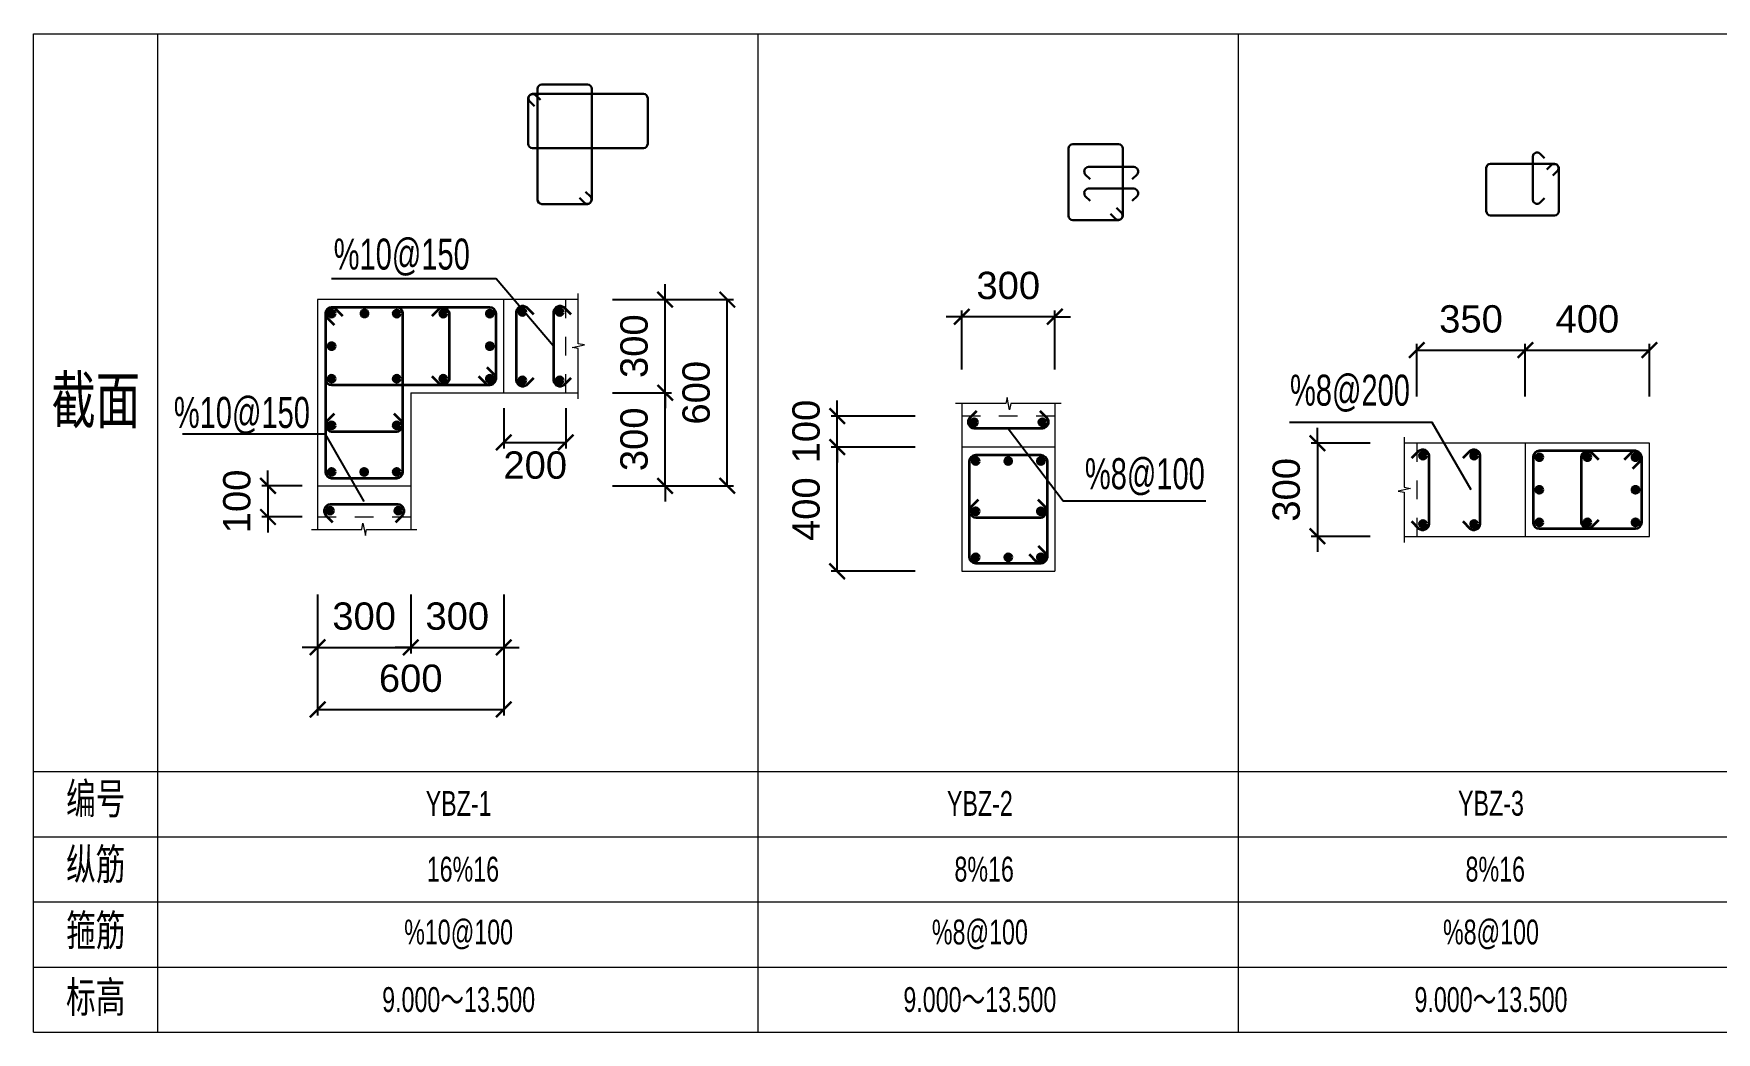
# Model space of a CAD drawing. Header units: millimetres. Extents: x -3831 to 465700, y 39900 to 106100.
# Drawn here: x 216561 to 221984, y 39900 to 43116 of the extents above; entities that cross this region are included whole.
import ezdxf

# ---------------------------------------------------------------- set-up
doc = ezdxf.new("R2010")
doc.units = ezdxf.units.MM
doc.linetypes.add('线型7', pattern=[120.000008, -30.000002, 60.000004, -30.000002])
for name, color, linetype, lineweight in [('S_EdgeMemberLongiBar', 1, 'Continuous', 50), ('S_EdgeMemberShape', 3, 'Continuous', 9), ('S_EdgeMemberShapeDash', 3, '线型7', 9), ('S_EdgeMemberTxt', 7, 'Continuous', 9), ('stirrupfig', 1, 'Continuous', 35), ('StirrupFig_x', 30, 'Continuous', 30), ('拉结区拉筋规', 9, 'Continuous', 25)]:
    doc.layers.add(name, color=color, linetype=linetype, lineweight=lineweight)
doc.layers.add('WALL-Beam', color=80, linetype='Continuous')
doc.styles.get("Standard").update_dxf_attribs({"font": 'arial.ttf'})
doc.styles.add('xxxx', font='RIF.ttf')
doc.dimstyles.new('ISO-25', dxfattribs={"dimtxt": 2.5, "dimasz": 2.5, "dimexe": 1.25, "dimexo": 0.625, "dimtad": 1, "dimtxsty": 'Standard', "dimcen": 2.5, "dimadec": 0, "dimazin": 0, "dimtfac": 1, "dimtmove": 0, "dimatfit": 3, "dimfxl": 1, "dimarcsym": 0})

# ---------------------------------------------------------------- blocks, each defined once
blk = doc.blocks.new('_ArchTick')
at = {"color": 0, "linetype": 'ByBlock', "const_width": 0.15}
blk.add_lwpolyline([(-0.5, -0.5), (0.5, 0.5)], dxfattribs=at)
blk = doc.blocks.new('*D768')
at = {"layer": 'Defpoints', "color": 0, "transparency": 16777216}
for p in [(218076.4, 41959.7), (218276.4, 41959.7), (218276.4, 41799.7)]:
    blk.add_point(p, dxfattribs=at)
at = {"layer": 'WALL-Beam', "color": 0, "lineweight": -2, "transparency": 16777216}
for p, q in [((218076.4, 41909.7), (218076.4, 41779.7)), ((218276.4, 41909.7), (218276.4, 41779.7)), ((218076.4, 41799.7), (218276.4, 41799.7))]:
    blk.add_line(p, q, dxfattribs=at)
at = {"layer": 'WALL-Beam', "color": 0, "lineweight": -2, "transparency": 16777216, "xscale": 50, "yscale": 50, "zscale": 50, "rotation": 180}
blk.add_blockref('_ArchTick', (218076.4, 41799.7), dxfattribs=at)
at = {"layer": 'WALL-Beam', "color": 0, "lineweight": -2, "transparency": 16777216, "xscale": 50, "yscale": 50, "zscale": 50}
blk.add_blockref('_ArchTick', (218276.4, 41799.7), dxfattribs=at)
at = {"layer": 'WALL-Beam', "color": 7, "transparency": 16777216, "insert": (218177.6, 41726.2), "char_height": 88, "attachment_point": 5}
blk.add_mtext('200', dxfattribs=at)
blk = doc.blocks.new('*D775')
at = {"layer": 'Defpoints', "color": 0, "transparency": 16777216}
for p in [(217476.4, 41659.7), (217316.4, 41559.7), (217476.4, 41559.7)]:
    blk.add_point(p, dxfattribs=at)
at = {"layer": 'WALL-Beam', "color": 0, "lineweight": -2, "transparency": 16777216}
for p, q in [((217316.4, 41659.7), (217316.4, 41709.7)), ((217426.4, 41659.7), (217296.4, 41659.7)), ((217316.4, 41659.7), (217316.4, 41559.7)), ((217426.4, 41559.7), (217296.4, 41559.7)), ((217316.4, 41559.7), (217316.4, 41509.7))]:
    blk.add_line(p, q, dxfattribs=at)
at = {"layer": 'WALL-Beam', "color": 0, "lineweight": -2, "transparency": 16777216, "xscale": 50, "yscale": 50, "zscale": 50}
for p, rotation in [((217316.4, 41659.7), 270), ((217316.4, 41559.7), 90)]:
    blk.add_blockref('_ArchTick', p, dxfattribs=dict(at, rotation=rotation))
at = {"layer": 'WALL-Beam', "color": 7, "transparency": 16777216, "insert": (217216.5, 41609.7), "char_height": 88, "attachment_point": 5, "rotation": 90}
blk.add_mtext('100', dxfattribs=at)
blk = doc.blocks.new('*D776')
at = {"layer": 'Defpoints', "color": 0, "transparency": 16777216}
for p in [(217476.4, 41459.7), (217776.4, 41459.7), (217776.4, 41139.7)]:
    blk.add_point(p, dxfattribs=at)
at = {"layer": 'WALL-Beam', "color": 0, "lineweight": -2, "transparency": 16777216}
for p, q in [((217476.4, 41309.7), (217476.4, 41119.7)), ((217776.4, 41309.7), (217776.4, 41119.7)), ((217476.4, 41139.7), (217426.4, 41139.7)), ((217476.4, 41139.7), (217776.4, 41139.7)), ((217776.4, 41139.7), (217826.4, 41139.7))]:
    blk.add_line(p, q, dxfattribs=at)
at = {"layer": 'WALL-Beam', "color": 0, "lineweight": -2, "transparency": 16777216, "xscale": 50, "yscale": 50, "zscale": 50}
blk.add_blockref('_ArchTick', (217476.4, 41139.7), dxfattribs=at)
at = {"layer": 'WALL-Beam', "color": 0, "lineweight": -2, "transparency": 16777216, "xscale": 50, "yscale": 50, "zscale": 50, "rotation": 180}
blk.add_blockref('_ArchTick', (217776.4, 41139.7), dxfattribs=at)
at = {"layer": 'WALL-Beam', "color": 7, "transparency": 16777216, "insert": (217626.4, 41239.7), "char_height": 88, "attachment_point": 5}
blk.add_mtext('300', dxfattribs=at)
blk = doc.blocks.new('*D777')
at = {"layer": 'Defpoints', "color": 0, "transparency": 16777216}
for p in [(217776.4, 41459.7), (218076.4, 41459.7), (218076.4, 41139.7)]:
    blk.add_point(p, dxfattribs=at)
at = {"layer": 'WALL-Beam', "color": 0, "lineweight": -2, "transparency": 16777216}
for p, q in [((217776.4, 41309.7), (217776.4, 41119.7)), ((218076.4, 41309.7), (218076.4, 41119.7)), ((217776.4, 41139.7), (217726.4, 41139.7)), ((217776.4, 41139.7), (218076.4, 41139.7)), ((218076.4, 41139.7), (218126.4, 41139.7))]:
    blk.add_line(p, q, dxfattribs=at)
at = {"layer": 'WALL-Beam', "color": 0, "lineweight": -2, "transparency": 16777216, "xscale": 50, "yscale": 50, "zscale": 50}
blk.add_blockref('_ArchTick', (217776.4, 41139.7), dxfattribs=at)
at = {"layer": 'WALL-Beam', "color": 0, "lineweight": -2, "transparency": 16777216, "xscale": 50, "yscale": 50, "zscale": 50, "rotation": 180}
blk.add_blockref('_ArchTick', (218076.4, 41139.7), dxfattribs=at)
at = {"layer": 'WALL-Beam', "color": 7, "transparency": 16777216, "insert": (217926.4, 41239.7), "char_height": 88, "attachment_point": 5}
blk.add_mtext('300', dxfattribs=at)
blk = doc.blocks.new('*D778')
at = {"layer": 'Defpoints', "color": 0, "transparency": 16777216}
for p in [(217476.4, 41459.7), (218076.4, 41459.7), (218076.4, 40939.7)]:
    blk.add_point(p, dxfattribs=at)
at = {"layer": 'WALL-Beam', "color": 0, "lineweight": -2, "transparency": 16777216}
for p, q in [((217476.4, 41309.7), (217476.4, 40919.7)), ((218076.4, 41309.7), (218076.4, 40919.7)), ((217476.4, 40939.7), (218076.4, 40939.7))]:
    blk.add_line(p, q, dxfattribs=at)
at = {"layer": 'WALL-Beam', "color": 0, "lineweight": -2, "transparency": 16777216, "xscale": 50, "yscale": 50, "zscale": 50, "rotation": 180}
blk.add_blockref('_ArchTick', (217476.4, 40939.7), dxfattribs=at)
at = {"layer": 'WALL-Beam', "color": 0, "lineweight": -2, "transparency": 16777216, "xscale": 50, "yscale": 50, "zscale": 50}
blk.add_blockref('_ArchTick', (218076.4, 40939.7), dxfattribs=at)
at = {"layer": 'WALL-Beam', "color": 7, "transparency": 16777216, "insert": (217776.4, 41039.6), "char_height": 88, "attachment_point": 5}
blk.add_mtext('600', dxfattribs=at)
blk = doc.blocks.new('*D779')
at = {"layer": 'Defpoints', "color": 0, "transparency": 16777216}
for p in [(218276.4, 41959.7), (218596.4, 41959.7), (218276.4, 41659.7)]:
    blk.add_point(p, dxfattribs=at)
at = {"layer": 'WALL-Beam', "color": 0, "lineweight": -2, "transparency": 16777216}
for p, q in [((218596.4, 41959.7), (218596.4, 42009.7)), ((218426.4, 41959.7), (218616.4, 41959.7)), ((218596.4, 41659.7), (218596.4, 41959.7)), ((218426.4, 41659.7), (218616.4, 41659.7)), ((218596.4, 41659.7), (218596.4, 41609.7))]:
    blk.add_line(p, q, dxfattribs=at)
at = {"layer": 'WALL-Beam', "color": 0, "lineweight": -2, "transparency": 16777216, "xscale": 50, "yscale": 50, "zscale": 50}
for p, rotation in [((218596.4, 41959.7), 270), ((218596.4, 41659.7), 90)]:
    blk.add_blockref('_ArchTick', p, dxfattribs=dict(at, rotation=rotation))
at = {"layer": 'WALL-Beam', "color": 7, "transparency": 16777216, "insert": (218496.5, 41809.7), "char_height": 88, "attachment_point": 5, "rotation": 90}
blk.add_mtext('300', dxfattribs=at)
blk = doc.blocks.new('*D780')
at = {"layer": 'Defpoints', "color": 0, "transparency": 16777216}
for p in [(218276.4, 42259.7), (218596.4, 42259.7), (218276.4, 41959.7)]:
    blk.add_point(p, dxfattribs=at)
at = {"layer": 'WALL-Beam', "color": 0, "lineweight": -2, "transparency": 16777216}
for p, q in [((218596.4, 42259.7), (218596.4, 42309.7)), ((218426.4, 42259.7), (218616.4, 42259.7)), ((218596.4, 41959.7), (218596.4, 42259.7)), ((218426.4, 41959.7), (218616.4, 41959.7)), ((218596.4, 41959.7), (218596.4, 41909.7))]:
    blk.add_line(p, q, dxfattribs=at)
at = {"layer": 'WALL-Beam', "color": 0, "lineweight": -2, "transparency": 16777216, "xscale": 50, "yscale": 50, "zscale": 50}
for p, rotation in [((218596.4, 42259.7), 270), ((218596.4, 41959.7), 90)]:
    blk.add_blockref('_ArchTick', p, dxfattribs=dict(at, rotation=rotation))
at = {"layer": 'WALL-Beam', "color": 7, "transparency": 16777216, "insert": (218496.5, 42109.7), "char_height": 88, "attachment_point": 5, "rotation": 90}
blk.add_mtext('300', dxfattribs=at)
blk = doc.blocks.new('*D781')
at = {"layer": 'Defpoints', "color": 0, "transparency": 16777216}
for p in [(218276.4, 42259.7), (218796.4, 42259.7), (218276.4, 41659.7)]:
    blk.add_point(p, dxfattribs=at)
at = {"layer": 'WALL-Beam', "color": 0, "lineweight": -2, "transparency": 16777216}
for p, q in [((218426.4, 42259.7), (218816.4, 42259.7)), ((218796.4, 41659.7), (218796.4, 42259.7)), ((218426.4, 41659.7), (218816.4, 41659.7))]:
    blk.add_line(p, q, dxfattribs=at)
at = {"layer": 'WALL-Beam', "color": 0, "lineweight": -2, "transparency": 16777216, "xscale": 50, "yscale": 50, "zscale": 50}
for p, rotation in [((218796.4, 42259.7), 90), ((218796.4, 41659.7), 270)]:
    blk.add_blockref('_ArchTick', p, dxfattribs=dict(at, rotation=rotation))
at = {"layer": 'WALL-Beam', "color": 7, "transparency": 16777216, "insert": (218696.5, 41959.7), "char_height": 88, "attachment_point": 5, "rotation": 90}
blk.add_mtext('600', dxfattribs=at)
blk = doc.blocks.new('*D790')
at = {"layer": 'Defpoints', "color": 0, "transparency": 16777216}
for p in [(219551.9, 42204.7), (219551.9, 41884.7), (219851.9, 41884.7)]:
    blk.add_point(p, dxfattribs=at)
at = {"layer": 'WALL-Beam', "color": 0, "lineweight": -2, "transparency": 16777216}
for p, q in [((219551.9, 42204.7), (219501.9, 42204.7)), ((219551.9, 42034.7), (219551.9, 42224.7)), ((219851.9, 42204.7), (219551.9, 42204.7)), ((219851.9, 42034.7), (219851.9, 42224.7)), ((219851.9, 42204.7), (219901.9, 42204.7))]:
    blk.add_line(p, q, dxfattribs=at)
at = {"layer": 'WALL-Beam', "color": 0, "lineweight": -2, "transparency": 16777216, "xscale": 50, "yscale": 50, "zscale": 50}
blk.add_blockref('_ArchTick', (219551.9, 42204.7), dxfattribs=at)
at = {"layer": 'WALL-Beam', "color": 0, "lineweight": -2, "transparency": 16777216, "xscale": 50, "yscale": 50, "zscale": 50, "rotation": 180}
blk.add_blockref('_ArchTick', (219851.9, 42204.7), dxfattribs=at)
at = {"layer": 'WALL-Beam', "color": 7, "transparency": 16777216, "insert": (219701.9, 42304.7), "char_height": 88, "attachment_point": 5}
blk.add_mtext('300', dxfattribs=at)
blk = doc.blocks.new('*D791')
at = {"layer": 'Defpoints', "color": 0, "transparency": 16777216}
for p in [(219150.7, 41784.7), (219551.9, 41784.7), (219551.9, 41384.7)]:
    blk.add_point(p, dxfattribs=at)
at = {"layer": 'WALL-Beam', "color": 0, "lineweight": -2, "transparency": 16777216}
for p, q in [((219401.9, 41784.7), (219130.7, 41784.7)), ((219150.7, 41384.7), (219150.7, 41784.7)), ((219401.9, 41384.7), (219130.7, 41384.7))]:
    blk.add_line(p, q, dxfattribs=at)
at = {"layer": 'WALL-Beam', "color": 0, "lineweight": -2, "transparency": 16777216, "xscale": 50, "yscale": 50, "zscale": 50}
for p, rotation in [((219150.7, 41784.7), 90), ((219150.7, 41384.7), 270)]:
    blk.add_blockref('_ArchTick', p, dxfattribs=dict(at, rotation=rotation))
at = {"layer": 'WALL-Beam', "color": 7, "transparency": 16777216, "insert": (219050.8, 41584.7), "char_height": 88, "attachment_point": 5, "rotation": 90}
blk.add_mtext('400', dxfattribs=at)
blk = doc.blocks.new('*D789')
at = {"layer": 'Defpoints', "color": 0, "transparency": 16777216}
for p in [(221018, 41797.1), (220698, 41497.1), (221018, 41497.1)]:
    blk.add_point(p, dxfattribs=at)
at = {"layer": 'WALL-Beam', "color": 0, "lineweight": -2, "transparency": 16777216}
for p, q in [((220698, 41797.1), (220698, 41847.1)), ((220868, 41797.1), (220678, 41797.1)), ((220698, 41797.1), (220698, 41497.1)), ((220868, 41497.1), (220678, 41497.1)), ((220698, 41497.1), (220698, 41447.1))]:
    blk.add_line(p, q, dxfattribs=at)
at = {"layer": 'WALL-Beam', "color": 0, "lineweight": -2, "transparency": 16777216, "xscale": 50, "yscale": 50, "zscale": 50}
for p, rotation in [((220698, 41797.1), 270), ((220698, 41497.1), 90)]:
    blk.add_blockref('_ArchTick', p, dxfattribs=dict(at, rotation=rotation))
at = {"layer": 'WALL-Beam', "color": 7, "transparency": 16777216, "insert": (220598, 41647.1), "char_height": 88, "attachment_point": 5, "rotation": 90}
blk.add_mtext('300', dxfattribs=at)
blk = doc.blocks.new('*D810')
at = {"layer": 'Defpoints', "color": 0, "transparency": 16777216}
for p in [(219150.7, 41884.7), (219551.9, 41884.7), (219551.9, 41784.7)]:
    blk.add_point(p, dxfattribs=at)
at = {"layer": 'WALL-Beam', "color": 0, "lineweight": -2, "transparency": 16777216}
for p, q in [((219150.7, 41884.7), (219150.7, 41934.7)), ((219401.9, 41884.7), (219130.7, 41884.7)), ((219150.7, 41784.7), (219150.7, 41884.7)), ((219401.9, 41784.7), (219130.7, 41784.7)), ((219150.7, 41784.7), (219150.7, 41734.7))]:
    blk.add_line(p, q, dxfattribs=at)
at = {"layer": 'WALL-Beam', "color": 0, "lineweight": -2, "transparency": 16777216, "xscale": 50, "yscale": 50, "zscale": 50}
for p, rotation in [((219150.7, 41884.7), 270), ((219150.7, 41784.7), 90)]:
    blk.add_blockref('_ArchTick', p, dxfattribs=dict(at, rotation=rotation))
at = {"layer": 'WALL-Beam', "color": 7, "transparency": 16777216, "insert": (219050.8, 41834.7), "char_height": 88, "attachment_point": 5, "rotation": 90}
blk.add_mtext('100', dxfattribs=at)
blk = doc.blocks.new('*D841')
at = {"layer": 'Defpoints', "color": 0, "transparency": 16777216}
for p in [(221368, 42097.1), (221018, 41797.1), (221368, 41797.1)]:
    blk.add_point(p, dxfattribs=at)
at = {"layer": 'WALL-Beam', "color": 0, "lineweight": -2, "transparency": 16777216}
for p, q in [((221018, 41947.1), (221018, 42117.1)), ((221018, 42097.1), (221368, 42097.1)), ((221368, 41947.1), (221368, 42117.1))]:
    blk.add_line(p, q, dxfattribs=at)
at = {"layer": 'WALL-Beam', "color": 0, "lineweight": -2, "transparency": 16777216, "xscale": 50, "yscale": 50, "zscale": 50, "rotation": 180}
blk.add_blockref('_ArchTick', (221018, 42097.1), dxfattribs=at)
at = {"layer": 'WALL-Beam', "color": 0, "lineweight": -2, "transparency": 16777216, "xscale": 50, "yscale": 50, "zscale": 50}
blk.add_blockref('_ArchTick', (221368, 42097.1), dxfattribs=at)
at = {"layer": 'WALL-Beam', "color": 7, "transparency": 16777216, "insert": (221193, 42197), "char_height": 88, "attachment_point": 5}
blk.add_mtext('350', dxfattribs=at)
blk = doc.blocks.new('*D842')
at = {"layer": 'Defpoints', "color": 0, "transparency": 16777216}
for p in [(221768, 42097.1), (221368, 41797.1), (221768, 41797.1)]:
    blk.add_point(p, dxfattribs=at)
at = {"layer": 'WALL-Beam', "color": 0, "lineweight": -2, "transparency": 16777216}
for p, q in [((221368, 41947.1), (221368, 42117.1)), ((221368, 42097.1), (221768, 42097.1)), ((221768, 41947.1), (221768, 42117.1))]:
    blk.add_line(p, q, dxfattribs=at)
at = {"layer": 'WALL-Beam', "color": 0, "lineweight": -2, "transparency": 16777216, "xscale": 50, "yscale": 50, "zscale": 50, "rotation": 180}
blk.add_blockref('_ArchTick', (221368, 42097.1), dxfattribs=at)
at = {"layer": 'WALL-Beam', "color": 0, "lineweight": -2, "transparency": 16777216, "xscale": 50, "yscale": 50, "zscale": 50}
blk.add_blockref('_ArchTick', (221768, 42097.1), dxfattribs=at)
at = {"layer": 'WALL-Beam', "color": 7, "transparency": 16777216, "insert": (221568, 42197), "char_height": 88, "attachment_point": 5}
blk.add_mtext('400', dxfattribs=at)

msp = doc.modelspace()

# ---------------------------------------------------------------- hatches: boundary and pattern name
at = {"layer": 'S_EdgeMemberLongiBar'}
h = msp.add_hatch(color=256, dxfattribs=at)
h.dxf.hatch_style = 1
edge = h.paths.add_edge_path()
edge.add_arc((217521.43125, 42214.71147), 10, 0, 360)
h = msp.add_hatch(color=256, dxfattribs=at)
h.dxf.hatch_style = 1
edge = h.paths.add_edge_path()
edge.add_arc((217627.47146, 42214.89726), 10, 0, 360)
h = msp.add_hatch(color=256, dxfattribs=at)
h.dxf.hatch_style = 1
edge = h.paths.add_edge_path()
edge.add_arc((217731.43125, 42214.71147), 10, 0, 360)
h = msp.add_hatch(color=256, dxfattribs=at)
h.dxf.hatch_style = 1
edge = h.paths.add_edge_path()
edge.add_arc((217881.43125, 42214.71147), 10, 0, 360)
h = msp.add_hatch(color=256, dxfattribs=at)
h.dxf.hatch_style = 1
edge = h.paths.add_edge_path()
edge.add_arc((218031.43125, 42214.71147), 10, 0, 360)
h = msp.add_hatch(color=256, dxfattribs=at)
h.dxf.hatch_style = 1
edge = h.paths.add_edge_path()
edge.add_arc((218136.43125, 42219.71147), 10, 0, 360)
h = msp.add_hatch(color=256, dxfattribs=at)
h.dxf.hatch_style = 1
edge = h.paths.add_edge_path()
edge.add_arc((218256.43125, 42219.71147), 10, 0, 360)
h = msp.add_hatch(color=256, dxfattribs=at)
h.dxf.hatch_style = 1
edge = h.paths.add_edge_path()
edge.add_arc((217521.43125, 42109.71147), 10, 0, 360)
h = msp.add_hatch(color=256, dxfattribs=at)
h.dxf.hatch_style = 1
edge = h.paths.add_edge_path()
edge.add_arc((218031.43125, 42109.71147), 10, 0, 360)
h = msp.add_hatch(color=256, dxfattribs=at)
h.dxf.hatch_style = 1
edge = h.paths.add_edge_path()
edge.add_arc((217521.43125, 42004.71147), 10, 0, 360)
h = msp.add_hatch(color=256, dxfattribs=at)
h.dxf.hatch_style = 1
edge = h.paths.add_edge_path()
edge.add_arc((217731.43125, 42004.71147), 10, 0, 360)
h = msp.add_hatch(color=256, dxfattribs=at)
h.dxf.hatch_style = 1
edge = h.paths.add_edge_path()
edge.add_arc((217881.43125, 42004.71147), 10, 0, 360)
h = msp.add_hatch(color=256, dxfattribs=at)
h.dxf.hatch_style = 1
edge = h.paths.add_edge_path()
edge.add_arc((218031.43125, 42004.71147), 10, 0, 360)
h = msp.add_hatch(color=256, dxfattribs=at)
h.dxf.hatch_style = 1
edge = h.paths.add_edge_path()
edge.add_arc((218136.43125, 41999.71147), 10, 0, 360)
h = msp.add_hatch(color=256, dxfattribs=at)
h.dxf.hatch_style = 1
edge = h.paths.add_edge_path()
edge.add_arc((218256.43125, 41999.71147), 10, 0, 360)
h = msp.add_hatch(color=256, dxfattribs=at)
h.dxf.hatch_style = 1
edge = h.paths.add_edge_path()
edge.add_arc((217521.43125, 41854.71147), 10, 0, 360)
h = msp.add_hatch(color=256, dxfattribs=at)
h.dxf.hatch_style = 1
edge = h.paths.add_edge_path()
edge.add_arc((217731.43125, 41854.71147), 10, 0, 360)
h = msp.add_hatch(color=256, dxfattribs=at)
h.dxf.hatch_style = 1
edge = h.paths.add_edge_path()
edge.add_arc((219591.89142, 41864.71147), 10, 0, 360)
h = msp.add_hatch(color=256, dxfattribs=at)
h.dxf.hatch_style = 1
edge = h.paths.add_edge_path()
edge.add_arc((219811.89142, 41864.71147), 10, 0, 360)
h = msp.add_hatch(color=256, dxfattribs=at)
h.dxf.hatch_style = 1
edge = h.paths.add_edge_path()
edge.add_arc((221037.99503, 41757.08871), 10, 0, 360)
h = msp.add_hatch(color=256, dxfattribs=at)
h.dxf.hatch_style = 1
edge = h.paths.add_edge_path()
edge.add_arc((221202.99503, 41757.08871), 10, 0, 360)
h = msp.add_hatch(color=256, dxfattribs=at)
h.dxf.hatch_style = 1
edge = h.paths.add_edge_path()
edge.add_arc((221412.99503, 41752.08871), 10, 0, 360)
h = msp.add_hatch(color=256, dxfattribs=at)
h.dxf.hatch_style = 1
edge = h.paths.add_edge_path()
edge.add_arc((221567.99503, 41752.08871), 10, 0, 360)
h = msp.add_hatch(color=256, dxfattribs=at)
h.dxf.hatch_style = 1
edge = h.paths.add_edge_path()
edge.add_arc((221722.99503, 41752.08871), 10, 0, 360)
h = msp.add_hatch(color=256, dxfattribs=at)
h.dxf.hatch_style = 1
edge = h.paths.add_edge_path()
edge.add_arc((217521.43125, 41704.71147), 10, 0, 360)
h = msp.add_hatch(color=256, dxfattribs=at)
h.dxf.hatch_style = 1
edge = h.paths.add_edge_path()
edge.add_arc((217626.41994, 41704.71147), 10, 0, 360)
h = msp.add_hatch(color=256, dxfattribs=at)
h.dxf.hatch_style = 1
edge = h.paths.add_edge_path()
edge.add_arc((217731.43125, 41704.71147), 10, 0, 360)
h = msp.add_hatch(color=256, dxfattribs=at)
h.dxf.hatch_style = 1
edge = h.paths.add_edge_path()
edge.add_arc((219596.89142, 41739.71147), 10, 0, 360)
h = msp.add_hatch(color=256, dxfattribs=at)
h.dxf.hatch_style = 1
edge = h.paths.add_edge_path()
edge.add_arc((219701.65939, 41739.71147), 10, 0, 360)
h = msp.add_hatch(color=256, dxfattribs=at)
h.dxf.hatch_style = 1
edge = h.paths.add_edge_path()
edge.add_arc((219806.89142, 41739.71147), 10, 0, 360)
h = msp.add_hatch(color=256, dxfattribs=at)
h.dxf.hatch_style = 1
edge = h.paths.add_edge_path()
edge.add_arc((221412.99503, 41647.08871), 10, 0, 360)
h = msp.add_hatch(color=256, dxfattribs=at)
h.dxf.hatch_style = 1
edge = h.paths.add_edge_path()
edge.add_arc((221722.99503, 41647.08871), 10, 0, 360)
h = msp.add_hatch(color=256, dxfattribs=at)
h.dxf.hatch_style = 1
edge = h.paths.add_edge_path()
edge.add_arc((217516.43125, 41579.71147), 10, 0, 360)
h = msp.add_hatch(color=256, dxfattribs=at)
h.dxf.hatch_style = 1
edge = h.paths.add_edge_path()
edge.add_arc((217736.43125, 41579.71147), 10, 0, 360)
h = msp.add_hatch(color=256, dxfattribs=at)
h.dxf.hatch_style = 1
edge = h.paths.add_edge_path()
edge.add_arc((219596.89142, 41578.0435), 10, 0, 360)
h = msp.add_hatch(color=256, dxfattribs=at)
h.dxf.hatch_style = 1
edge = h.paths.add_edge_path()
edge.add_arc((219806.89142, 41578.04741), 10, 0, 360)
h = msp.add_hatch(color=256, dxfattribs=at)
h.dxf.hatch_style = 1
edge = h.paths.add_edge_path()
edge.add_arc((221037.99503, 41537.08871), 10, 0, 360)
h = msp.add_hatch(color=256, dxfattribs=at)
h.dxf.hatch_style = 1
edge = h.paths.add_edge_path()
edge.add_arc((221202.99503, 41537.08871), 10, 0, 360)
h = msp.add_hatch(color=256, dxfattribs=at)
h.dxf.hatch_style = 1
edge = h.paths.add_edge_path()
edge.add_arc((221412.99503, 41542.08871), 10, 0, 360)
h = msp.add_hatch(color=256, dxfattribs=at)
h.dxf.hatch_style = 1
edge = h.paths.add_edge_path()
edge.add_arc((221567.99503, 41542.08871), 10, 0, 360)
h = msp.add_hatch(color=256, dxfattribs=at)
h.dxf.hatch_style = 1
edge = h.paths.add_edge_path()
edge.add_arc((221722.99503, 41542.08871), 10, 0, 360)
h = msp.add_hatch(color=256, dxfattribs=at)
h.dxf.hatch_style = 1
edge = h.paths.add_edge_path()
edge.add_arc((219596.89142, 41429.71147), 10, 0, 360)
h = msp.add_hatch(color=256, dxfattribs=at)
h.dxf.hatch_style = 1
edge = h.paths.add_edge_path()
edge.add_arc((219701.89142, 41429.71147), 10, 0, 360)
h = msp.add_hatch(color=256, dxfattribs=at)
h.dxf.hatch_style = 1
edge = h.paths.add_edge_path()
edge.add_arc((219806.89142, 41429.71147), 10, 0, 360)

# ---------------------------------------------------------------- linework, layer by layer
for centre in [(217521.43125, 42214.71147), (217627.47146, 42214.89726), (217731.43125, 42214.71147), (217881.43125, 42214.71147), (218031.43125, 42214.71147), (218136.43125, 42219.71147), (218256.43125, 42219.71147), (217521.43125, 42109.71147), (218031.43125, 42109.71147), (217521.43125, 42004.71147), (217731.43125, 42004.71147), (217881.43125, 42004.71147), (218031.43125, 42004.71147), (218136.43125, 41999.71147), (218256.43125, 41999.71147), (217521.43125, 41854.71147), (217731.43125, 41854.71147), (219591.89142, 41864.71147), (219811.89142, 41864.71147), (221037.99503, 41757.08871), (221202.99503, 41757.08871), (221412.99503, 41752.08871), (221567.99503, 41752.08871), (221722.99503, 41752.08871), (217521.43125, 41704.71147), (217626.41994, 41704.71147), (217731.43125, 41704.71147), (219596.89142, 41739.71147), (219701.65939, 41739.71147), (219806.89142, 41739.71147), (221412.99503, 41647.08871), (221722.99503, 41647.08871), (217516.43125, 41579.71147), (217736.43125, 41579.71147), (219596.89142, 41578.0435), (219806.89142, 41578.04741), (221037.99503, 41537.08871), (221202.99503, 41537.08871), (221412.99503, 41542.08871), (221567.99503, 41542.08871), (221722.99503, 41542.08871), (219596.89142, 41429.71147), (219701.89142, 41429.71147), (219806.89142, 41429.71147)]:
    msp.add_circle(centre, 10, dxfattribs=at)
at = {"layer": 'S_EdgeMemberShape'}
for p, q in [((218316.43125, 42259.71147), (217476.43125, 42259.71147)), ((217476.43125, 42259.71147), (217476.43125, 41519.71147)), ((218076.43125, 41959.71147), (218076.43125, 42259.71147)), ((217776.43125, 41959.71147), (218316.43125, 41959.71147)), ((217776.43125, 41959.71147), (217776.43125, 41959.71147)), ((217776.43125, 41959.71147), (217776.43125, 41519.71147)), ((219551.89142, 41924.71147), (219551.89142, 41384.71147)), ((219851.89142, 41924.71147), (219851.89142, 41384.71147)), ((219851.89142, 41884.71147), (219851.89142, 41884.71147)), ((219851.89142, 41784.71147), (219551.89142, 41784.71147)), ((221767.99503, 41797.08871), (220977.99503, 41797.08871)), ((221367.99503, 41797.08871), (221017.99503, 41797.08871)), ((221367.99503, 41797.08871), (221367.99503, 41497.08871)), ((221767.99503, 41497.08871), (221767.99503, 41797.08871)), ((221767.99503, 41797.08871), (221767.99503, 41797.08871)), ((217476.43125, 41659.71147), (217776.43125, 41659.71147)), ((220817.99503, 41497.08871), (220777.99503, 41497.08871)), ((220977.99503, 41497.08871), (221767.99503, 41497.08871)), ((219551.89142, 41384.71147), (219851.89142, 41384.71147))]:
    msp.add_line(p, q, dxfattribs=at)
for points in [[(218316.43125, 41939.71147), (218316.43125, 42101.71147), (218296.43125, 42105.71147), (218336.43125, 42113.71147), (218316.43125, 42117.71147), (218316.43125, 42279.71147)], [(219871.89142, 41924.71147), (219709.89142, 41924.71147), (219705.89142, 41904.71147), (219697.89142, 41944.71147), (219693.89142, 41924.71147), (219531.89142, 41924.71147)], [(220977.99503, 41817.08871), (220977.99503, 41655.08871), (220997.99503, 41651.08871), (220957.99503, 41643.08871), (220977.99503, 41639.08871), (220977.99503, 41477.08871)], [(217456.43125, 41519.71147), (217618.43125, 41519.71147), (217622.43125, 41539.71147), (217630.43125, 41499.71147), (217634.43125, 41519.71147), (217796.43125, 41519.71147)]]:
    msp.add_lwpolyline(points, dxfattribs=at)
at = {"layer": 'S_EdgeMemberShapeDash'}
for p, q in [((218276.43125, 41959.71147), (218276.43125, 42259.71147)), ((219851.89142, 41884.71147), (219551.89142, 41884.71147)), ((221017.99503, 41797.08871), (221017.99503, 41497.08871)), ((217476.43125, 41559.71147), (217776.43125, 41559.71147))]:
    msp.add_line(p, q, dxfattribs=at)
at = {"layer": 'S_EdgeMemberTxt'}
for p, q in [((216561.43125, 43116.20376), (227923.02878, 43116.20376)), ((216561.43125, 39899.71147), (216561.43125, 43116.20376)), ((216961.43125, 39899.71147), (216961.43125, 43116.20376)), ((218896.43125, 39899.71147), (218896.43125, 43116.20376)), ((220443.53381, 39899.71147), (220443.53381, 43116.20376)), ((216561.43125, 40739.71147), (227923.02878, 40739.71147)), ((216561.43125, 40529.71147), (227923.02878, 40529.71147)), ((216561.43125, 40319.71147), (227923.02878, 40319.71147)), ((216561.43125, 40109.71147), (227923.02878, 40109.71147)), ((216561.43125, 39899.71147), (227923.02878, 39899.71147))]:
    msp.add_line(p, q, dxfattribs=at)
at = {"layer": 'stirrupfig'}
for points in [[(218173.20156, 42211.22319), (218150.57422, 42233.8521, 0.5890462431), (218116.43125, 42219.71147), (218116.43125, 41999.71147, 0.5890462431), (218150.57422, 41985.57085), (218173.20156, 42008.19975)], [(218293.20156, 42211.22319), (218270.57422, 42233.8521, 0.5890462431), (218236.43125, 42219.71147), (218236.43125, 41999.71147, 0.5890462431), (218270.57422, 41985.57085), (218293.20156, 42008.19975)], [(217558.20078, 42206.22319), (217535.57344, 42228.8521, 0.5890552656), (217501.43125, 42214.71147), (217501.43125, 41704.71147, 0.3926990819), (217521.43125, 41684.71147), (217731.43125, 41684.71147, 0.3926990819), (217751.43125, 41704.71147), (217751.43125, 42214.71147, 0.3926990819), (217731.43125, 42234.71147)], [(217994.6625, 42013.19975), (218017.28906, 41990.57085, 0.5890552656), (218051.43125, 42004.71147), (218051.43125, 42214.71147, 0.3926990819), (218031.43125, 42234.71147), (217521.43125, 42234.71147, 0.3926990819), (217501.43125, 42214.71147)], [(217521.43125, 42234.71147, 0.5890620989), (217507.28828, 42200.57085), (217529.91562, 42177.94194)], [(217844.66172, 42013.19975), (217867.28828, 41990.57085, 0.5890462431), (217901.43125, 42004.71147), (217901.43125, 42214.71147, 0.5890462431), (217867.28828, 42228.8521), (217844.66172, 42206.22319)], [(217501.43125, 42004.71147, 0.3926990819), (217521.43125, 41984.71147), (218031.43125, 41984.71147, 0.5890620989), (218045.57422, 42018.8521), (218022.94687, 42041.481)], [(217529.91562, 41891.481), (217507.28828, 41868.8521, 0.5890620989), (217521.43125, 41834.71147), (217731.43125, 41834.71147, 0.5890658365), (217745.57344, 41868.8521), (217722.94687, 41891.481)], [(219803.40705, 41901.481), (219826.03361, 41878.8521, -0.5890658365), (219811.89142, 41844.71147), (219591.89142, 41844.71147, -0.5890583612), (219577.74767, 41878.8521), (219600.3758, 41901.481)], [(219798.40705, 41466.481), (219821.03361, 41443.8521, -0.5890658365), (219806.89142, 41409.71147), (219596.89142, 41409.71147, -0.3926990819), (219576.89142, 41429.71147), (219576.89142, 41739.71147, -0.3926990819), (219596.89142, 41759.71147), (219806.89142, 41759.71147, -0.3926990819), (219826.89142, 41739.71147), (219826.89142, 41429.71147, -0.5890372208), (219792.74767, 41415.57085), (219770.12111, 41438.19975)], [(221001.22628, 41545.57699), (221023.85128, 41522.94808, 0.5890372208), (221057.99503, 41537.08871), (221057.99503, 41757.08871, 0.5890372208), (221023.85128, 41771.22933), (221001.22628, 41748.60043)], [(221166.22628, 41545.57699), (221188.85128, 41522.94808, 0.5890372208), (221222.99503, 41537.08871), (221222.99503, 41757.08871, 0.5890372208), (221188.85128, 41771.22933), (221166.22628, 41748.60043)], [(221714.51066, 41715.31918), (221737.13878, 41737.94808, 0.5890583612), (221722.99503, 41772.08871), (221412.99503, 41772.08871, 0.3926990819), (221392.99503, 41752.08871), (221392.99503, 41542.08871, 0.3926990819), (221412.99503, 41522.08871), (221722.99503, 41522.08871, 0.3926990819), (221742.99503, 41542.08871), (221742.99503, 41752.08871, 0.5890372208), (221708.85128, 41766.22933), (221686.22628, 41743.60043)], [(221604.76378, 41743.60043), (221582.13878, 41766.22933, 0.5890372208), (221547.99503, 41752.08871), (221547.99503, 41542.08871, 0.5890372208), (221582.13878, 41527.94808), (221604.76378, 41550.57699)], [(217727.94687, 41542.94194), (217750.57344, 41565.57085, 0.5890658365), (217736.43125, 41599.71147), (217516.43125, 41599.71147, 0.5890620989), (217502.28828, 41565.57085), (217524.91562, 41542.94194)], [(219605.3758, 41614.81304), (219582.74845, 41592.18413, 0.5890620989), (219596.89142, 41558.0435), (219806.89142, 41558.0435, 0.5890658365), (219821.03361, 41592.18413), (219798.40705, 41614.81304)]]:
    msp.add_lwpolyline(points, format="xyb", dxfattribs=at)
at = {"layer": 'StirrupFig_x'}
for points in [[(218320.29162, 42587.50398), (218336.13185, 42571.66374, 0.5890733112), (218360.03029, 42581.56218), (218360.03029, 42938.56218, 0.3926990819), (218346.03029, 42952.56218), (218199.03029, 42952.56218, 0.3926990819), (218185.03029, 42938.56218), (218185.03029, 42581.56218, 0.3926990819), (218199.03029, 42567.56218), (218346.03029, 42567.56218, 0.5890733112), (218355.92873, 42591.46062), (218340.08849, 42607.30085)], [(218174.97209, 42882.82351), (218159.13185, 42898.66374, -0.5890733112), (218169.03029, 42922.56218), (218526.03029, 42922.56218, -0.3926990819), (218540.03029, 42908.56218), (218540.03029, 42761.56218, -0.3926990819), (218526.03029, 42747.56218), (218169.03029, 42747.56218, -0.3926990819), (218155.03029, 42761.56218), (218155.03029, 42908.56218, -0.5890733112), (218178.92873, 42918.46062), (218194.76896, 42902.62038)], [(220031.2441, 42535.48779), (220047.08434, 42519.6492, 0.5890658365), (220070.98278, 42529.54873), (220070.98278, 42746.54873, 0.3926990819), (220056.98278, 42760.54873), (219909.98278, 42760.54873, 0.3926990819), (219895.98278, 42746.54873), (219895.98278, 42529.54873, 0.3926990819), (219909.98278, 42515.54873), (220056.98278, 42515.54873, 0.5890552656), (220066.88121, 42539.44826), (220051.04098, 42555.28685)], [(221429.833, 42715.14754), (221414.74862, 42730.23348, 0.5890726966), (221391.98925, 42720.80379), (221391.98925, 42580.80379, 0.5890726966), (221414.74862, 42571.3741), (221429.833, 42586.46004)], [(220101.04098, 42647.3106), (220116.88121, 42663.1492, 0.5890552656), (220106.98278, 42687.04873), (219959.98278, 42687.04873, 0.5890552656), (219950.08434, 42663.1492), (219965.92457, 42647.3106)], [(221456.59862, 42659.49129), (221471.683, 42674.57723, 0.588975649), (221462.25487, 42697.34285), (221255.58925, 42697.34285, 0.3926507496), (221242.25487, 42684.00692), (221242.25487, 42544.00692, 0.3926507496), (221255.58925, 42530.67098), (221462.25487, 42530.67098, 0.3926507496), (221475.58925, 42544.00692), (221475.58925, 42684.00692, 0.5890185651), (221452.82675, 42693.4366), (221437.74237, 42678.35067)], [(220101.04098, 42577.3106), (220116.88121, 42593.1492, 0.5890552656), (220106.98278, 42617.04873), (219959.98278, 42617.04873, 0.5890552656), (219950.08434, 42593.1492), (219965.92457, 42577.3106)]]:
    msp.add_lwpolyline(points, format="xyb", dxfattribs=at)
at = {"layer": '拉结区拉筋规'}
for points in [[(218236.43125, 42109.71147), (218051.43125, 42326.21929), (217521.43125, 42326.21929)], [(221192.99503, 41647.08871), (221067.99503, 41863.59652), (220607.99503, 41863.59652)], [(217626.43125, 41609.71147), (217501.43125, 41826.21929), (217041.43125, 41826.21929)], [(219701.89142, 41844.71147), (219878.66799, 41611.48882), (220338.66799, 41611.48882)]]:
    msp.add_lwpolyline(points, dxfattribs=at)

# ---------------------------------------------------------------- texts
at = {"layer": 'S_EdgeMemberTxt', "attachment_point": 5, "style": 'xxxx'}
for s, insert, char_height, width in [('\\W0.7000;截面', (216761.43125, 41927.95761), 150, 400), ('\\W0.7000;编号', (216761.43125, 40647.22541), 100, 400), ('{\\W0.7;YBZ-1}', (217930.825, 40637), 80, 2145.35), ('{\\W0.7;YBZ-2}', (219610.36017, 40637), 80, 2145.35), ('{\\W0.7;YBZ-3}', (221257.30861, 40637), 80, 2145.35), ('\\W0.7000;纵筋', (216761.43125, 40435.66117), 100, 400), ('{\\W0.7;16%16}', (217944.66397, 40424.71147), 80, 2141.65), ('{\\W0.7;8%16}', (219624.19915, 40424.71147), 80, 1948.5), ('{\\W0.7;8%16}', (221271.14759, 40424.71147), 80, 2018.5), ('\\W0.7000;箍筋', (216761.43125, 40222.53269), 100, 400), ('{\\W0.7;%10@100}', (217930.825, 40214.71147), 80, 2141.65), ('{\\W0.7;%8@100}', (219610.36017, 40214.71147), 80, 1948.5), ('{\\W0.7;%8@100}', (221257.30861, 40214.71147), 80, 2018.5), ('\\W0.7000;标高', (216761.43125, 40007.83996), 100, 400), ('\\W0.7000;9.000～13.500', (217930.825, 40004.71147), 80, 2141.65), ('\\W0.7000;9.000～13.500', (219610.36017, 40004.71147), 80, 1948.5), ('\\W0.7000;9.000～13.500', (221257.30861, 40004.71147), 80, 2018.5)]:
    msp.add_mtext(s, dxfattribs=dict(at, insert=insert, char_height=char_height, width=width))
at = {"layer": '拉结区拉筋规', "char_height": 100, "attachment_point": 5, "style": 'xxxx'}
for s, insert, width in [('{\\W0.7;%10@150}', (217747.55081, 42396.21322), 442.2), ('{\\W0.7;%8@200}', (220802.92431, 41957.92945), 388.6), ('{\\W0.7;%10@150}', (217232.38125, 41886.21929), 381.9), ('{\\W0.7;%8@100}', (220142.01098, 41688.87923), 388.6)]:
    msp.add_mtext(s, dxfattribs=dict(at, insert=insert, width=width))

# ---------------------------------------------------------------- dimensions: what is measured, and where the dimension line sits
at = {"layer": 'WALL-Beam'}
for p1, p2, distance, override, picture, middle in [((219851.89142, 41884.71147), (219551.89142, 41884.71147), -320, {"dimtxt": 88, "dimasz": 50, "dimexe": 20, "dimexo": 150, "dimgap": 55, "dimblk1": 'ArchTick', "dimblk2": 'ArchTick', "dimsah": 1, "dimclrt": 7, "dimtix": 1, "dimtmove": 2}, '*D790', (219701.89142, 42304.67191)), ((218276.43125, 41959.71147), (218276.43125, 42259.71147), -320, {"dimtxt": 88, "dimasz": 50, "dimexe": 20, "dimexo": 150, "dimgap": 55, "dimblk1": 'ArchTick', "dimblk2": 'ArchTick', "dimsah": 1, "dimclrt": 7, "dimtix": 1, "dimtmove": 2}, '*D780', (218496.47081, 42109.71147)), ((218276.43125, 41659.71147), (218276.43125, 42259.71147), -520, {"dimtxt": 88, "dimasz": 50, "dimexe": 20, "dimexo": 150, "dimgap": 55, "dimblk1": 'ArchTick', "dimblk2": 'ArchTick', "dimsah": 1, "dimclrt": 7, "dimtix": 1, "dimtmove": 2}, '*D781', (218696.50083, 41959.71147)), ((218276.43125, 41659.71147), (218276.43125, 41959.71147), -320, {"dimtxt": 88, "dimasz": 50, "dimexe": 20, "dimexo": 150, "dimgap": 55, "dimblk1": 'ArchTick', "dimblk2": 'ArchTick', "dimsah": 1, "dimclrt": 7, "dimtix": 1, "dimtmove": 2}, '*D779', (218496.47081, 41809.71147)), ((219551.89142, 41384.71147), (219551.89142, 41784.71147), 401.17647, {"dimtxt": 88, "dimasz": 50, "dimexe": 20, "dimexo": 150, "dimgap": 55, "dimblk1": 'ArchTick', "dimblk2": 'ArchTick', "dimsah": 1, "dimclrt": 7, "dimtix": 1, "dimtmove": 2}, '*D791', (219050.78453, 41584.71147)), ((221017.99503, 41797.08871), (221017.99503, 41497.08871), -320, {"dimtxt": 88, "dimasz": 50, "dimexe": 20, "dimexo": 150, "dimgap": 55, "dimblk1": 'ArchTick', "dimblk2": 'ArchTick', "dimsah": 1, "dimclrt": 7, "dimtix": 1, "dimtmove": 2}, '*D789', (220598.0346, 41647.08871)), ((217476.43125, 41659.71147), (217476.43125, 41559.71147), -160, {"dimtxt": 88, "dimasz": 50, "dimexe": 20, "dimexo": 50, "dimgap": 55, "dimblk1": 'ArchTick', "dimblk2": 'ArchTick', "dimsah": 1, "dimclrt": 7, "dimtix": 1, "dimtmove": 2}, '*D775', (217216.50083, 41609.71147)), ((217476.43125, 41459.71147), (217776.43125, 41459.71147), -320, {"dimtxt": 88, "dimasz": 50, "dimexe": 20, "dimexo": 150, "dimgap": 55, "dimblk1": 'ArchTick', "dimblk2": 'ArchTick', "dimsah": 1, "dimclrt": 7, "dimtix": 1, "dimtmove": 2}, '*D776', (217626.43125, 41239.67191)), ((217476.43125, 41459.71147), (218076.43125, 41459.71147), -520, {"dimtxt": 88, "dimasz": 50, "dimexe": 20, "dimexo": 150, "dimgap": 55, "dimblk1": 'ArchTick', "dimblk2": 'ArchTick', "dimsah": 1, "dimclrt": 7, "dimtix": 1, "dimtmove": 2}, '*D778', (217776.43125, 41039.6419)), ((217776.43125, 41459.71147), (218076.43125, 41459.71147), -320, {"dimtxt": 88, "dimasz": 50, "dimexe": 20, "dimexo": 150, "dimgap": 55, "dimblk1": 'ArchTick', "dimblk2": 'ArchTick', "dimsah": 1, "dimclrt": 7, "dimtix": 1, "dimtmove": 2}, '*D777', (217926.43125, 41239.67191))]:
    dim = msp.add_aligned_dim(p1=p1, p2=p2, distance=distance, dimstyle='ISO-25', override=override, dxfattribs=at)
    dim.commit()
    dim.dimension.update_dxf_attribs({"geometry": picture, "text_midpoint": middle})
for base, p1, p2, picture, middle in [((221367.99503, 42097.08871), (221017.99503, 41797.08871), (221367.99503, 41797.08871), '*D841', (221192.99503, 42197.04914)), ((221767.99503, 42097.08871), (221367.99503, 41797.08871), (221767.99503, 41797.08871), '*D842', (221567.99503, 42197.01913))]:
    dim = msp.add_linear_dim(base=base, p1=p1, p2=p2, dimstyle='ISO-25', override={"dimtxt": 88, "dimasz": 50, "dimexe": 20, "dimexo": 150, "dimgap": 55, "dimblk1": 'ArchTick', "dimblk2": 'ArchTick', "dimsah": 1, "dimclrt": 7, "dimtix": 1, "dimtmove": 2}, dxfattribs=at)
    dim.commit()
    dim.dimension.update_dxf_attribs({"geometry": picture, "text_midpoint": middle})
dim = msp.add_linear_dim(base=(218276.43125, 41799.71147), p1=(218076.43125, 41959.71147), p2=(218276.43125, 41959.71147), angle=0, dimstyle='ISO-25', override={"dimtxt": 88, "dimasz": 50, "dimexe": 20, "dimexo": 50, "dimgap": 55, "dimblk1": 'ArchTick', "dimblk2": 'ArchTick', "dimsah": 1, "dimclrt": 7, "dimtix": 1, "dimtmove": 2}, dxfattribs=at)
dim.commit()
dim.dimension.update_dxf_attribs({"geometry": '*D768', "text_midpoint": (218177.55081, 41726.21322), "dimtype": 161})
dim = msp.add_linear_dim(base=(219150.71495, 41884.71147), p1=(219551.89142, 41784.71147), p2=(219551.89142, 41884.71147), angle=270, dimstyle='ISO-25', override={"dimtxt": 88, "dimasz": 50, "dimexe": 20, "dimexo": 150, "dimgap": 55, "dimblk1": 'ArchTick', "dimblk2": 'ArchTick', "dimsah": 1, "dimclrt": 7, "dimtix": 1, "dimtmove": 2}, dxfattribs=at)
dim.commit()
dim.dimension.update_dxf_attribs({"geometry": '*D810', "text_midpoint": (219050.78453, 41834.71147)})

doc.saveas('drawing.dxf')
